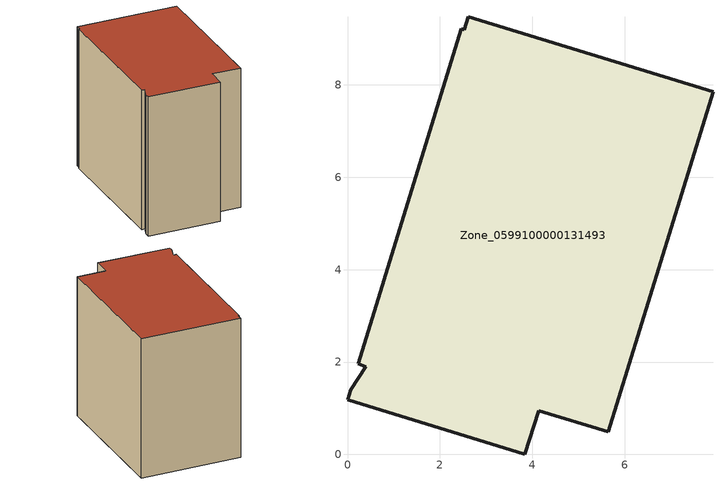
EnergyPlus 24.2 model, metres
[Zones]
Zone_0599100000131493
 floor ground (C_G): 2.62,9.48 7.91,7.85 5.64,0.49 4.14,0.95 3.84,0 0,1.19 0.07,1.4 0.4,1.9 0.24,1.96 2.46,9.21 2.53,9.2 z0
 wall outside (C_F): 4.14,0.95 5.64,0.49 7.91,7.85 2.62,9.48 2.53,9.2 2.46,9.21 0.24,1.96 0.4,1.9 0.07,1.4 0,1.19 3.84,0 4.14,0.95 z0:7.88
 roof outside (C_R): 7.91,7.85 2.62,9.48 2.53,9.2 2.46,9.21 0.24,1.96 0.4,1.9 0.07,1.4 0,1.19 3.84,0 4.14,0.95 5.64,0.49 z7.88
[BUILDING]
Pand.0599100000131493: North Axis=0; Terrain=City; Loads Convergence Tolerance Value=0.04; Temperature Convergence Tolerance Value=0.4; Solar Distribution=FullExterior; Maximum Number of Warmup Days=25; Minimum Number of Warmup Days=1
[Site:Location]
Rotterdam.The.Hague.AP_ZH_NLD Design_Conditions: Latitude=51.96; Longitude=4.45; Time Zone=1; Elevation=-4.5
[SITE:GROUNDTEMPERATURE:BUILDINGSURFACE]
18, 18, 18, 18, 18, 18, 18, 18, 18, 18, 18, 18
[MATERIAL] Thermal Absorptance=0.9; Solar Absorptance=0.7; Visible Absorptance=0.7
Name | Roughness | Thickness | Conductivity | Density | Specific Heat
G.TC.1975-1991 | MediumSmooth | 0.15 | 0.288461 | 540 | 1210
F.TC.1975-1991 | Rough | 0.3 | 0.230769 | 1920 | 840
R.TC.1975-1991 | MediumRough | 0.2 | 0.153846 | 1500 | 1000
[CONSTRUCTION]
C_G: G.TC.1975-1991
C_F: F.TC.1975-1991
C_R: R.TC.1975-1991
[ZONE]
Zone_0599100000131493: Type=1; Multiplier=1; Ceiling Height=Autocalculate; Volume=Autocalculate; Floor Area=autocalculate; Part of Total Floor Area=Yes
[ZONEINFILTRATION:DESIGNFLOWRATE]
Infil_Zone_0599100000131493: Zone or ZoneList or Space or SpaceList=Zone_0599100000131493; Schedule=AlwaysOn; Design Flow Rate Calculation Method=Flow/Area; Flow Rate per Floor Area=0.003; Constant Term Coefficient=1; Temperature Term Coefficient=0; Velocity Term Coefficient=0; Velocity Squared Term Coefficient=0
[HVACTEMPLATE:ZONE:IDEALLOADSAIRSYSTEM]
Zone_0599100000131493: Maximum Heating Supply Air Temperature=50; Minimum Cooling Supply Air Temperature=13; Maximum Heating Supply Air Humidity Ratio=0.0156; Minimum Cooling Supply Air Humidity Ratio=0.0077; Heating Limit=NoLimit; Cooling Limit=NoLimit; Dehumidification Control Type=ConstantSensibleHeatRatio; Cooling Sensible Heat Ratio=0.7; Dehumidification Setpoint=60; Humidification Control Type=None; Humidification Setpoint=30; Outdoor Air Method=None; Outdoor Air Flow Rate per Person=0.00944; Outdoor Air Flow Rate per Zone Floor Area=0; Outdoor Air Flow Rate per Zone=0; Demand Controlled Ventilation Type=None; Outdoor Air Economizer Type=NoEconomizer; Heat Recovery Type=None; Sensible Heat Recovery Effectiveness=0.7; Latent Heat Recovery Effectiveness=0.65
[ZONECONTROL:THERMOSTAT]
ThermostatControl_Zone_0599100000131493: Zone or ZoneList=Zone_0599100000131493; Control Type Schedule=DualSetpointControlType; Control 1=Thermostat_Zone_0599100000131493; Temperature Difference Between Cutout And Setpoint=0
[THERMOSTATSETPOINT:DUALSETPOINT]
Thermostat_Zone_0599100000131493: Heating Setpoint Temperature Schedule=HeatingSetpoint_Zone_0599100000131493; Cooling Setpoint Temperature Schedule=CoolingSetpoint_Zone_0599100000131493
[SCHEDULE:COMPACT]
HeatingSetpoint_Zone_0599100000131493: Through: 12/31, For: AllDays, Until: 24:00, 21
CoolingSetpoint_Zone_0599100000131493: Through: 12/31, For: AllDays, Until: 24:00, 24
DualSetpointControlType: Through: 12/31, For: AllDays, Until: 24:00, 4
AlwaysOn: Through: 12/31, For: AllDays, Until: 24:00, 1
